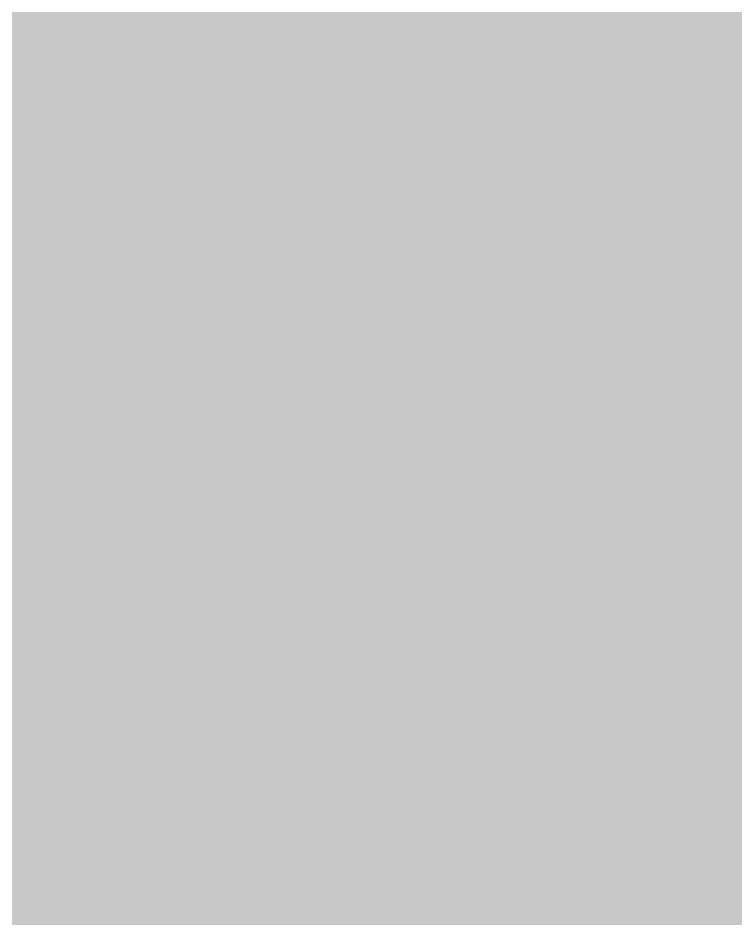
# Model space of a CAD drawing. Header units: inches. Extents: x -4266 to -1814, y 9706 to 12441.
# Drawn here: x -2484.32033 to -2484.316924, y 10934.187621 to 10934.191898 of the extents above; entities that cross this region are included whole.
import ezdxf

# ---------------------------------------------------------------- set-up
doc = ezdxf.new("R2010")
doc.units = ezdxf.units.IN
doc.header["$MEASUREMENT"] = 0
doc.layers.add('0-1', color=7, linetype='Continuous', lineweight=5)
doc.layers.add('A-FLOR-PATT-1', color=251, linetype='Continuous', lineweight=9)

# ---------------------------------------------------------------- blocks, each defined once
blk = doc.blocks.new('CTR - 1st Phase - Shell_rvt-1-FLOOR PLAN - 1ST FLOOR')
at = {"layer": 'A-FLOR-PATT-1'}
h = blk.add_hatch(dxfattribs=at)
h.set_pattern_fill('FP_9', color=256, style=0, pattern_type=2)
h.set_pattern_definition([(0, (0, 3.223), (15.36, 3.839), [1.267, -10.253, 1.267, -10.253, -61.44]), (0, (0, 3.223), (15.36, 3.839), [-23.04, 1.267, -21.773, 1.267, -10.253, -26.88]), (0, (0, 3.223), (15.36, 3.839), [-57.6, 1.267, -6.413, 1.267, -17.933]), (120.004, (5.76, 5.143), (-11.0058321, 11.3805159), [1.267, -10.252, 1.267, -10.252, -61.433]), (120.004, (5.76, 5.143), (-11.0058321, 11.3805159), [-23.037, 1.267, -21.77, 1.267, -10.252, -26.877]), (120.004, (5.76, 5.143), (-11.0058321, 11.3805159), [-57.593, 1.267, -6.412, 1.267, -17.931]), (239.996, (7.68, 12.822), (-4.354525, -15.2201142), [1.267, -10.252, 1.267, -10.252, -61.433]), (239.996, (7.68, 12.822), (-4.354525, -15.2201142), [-23.037, 1.267, -21.77, 1.267, -10.252, -26.877]), (239.996, (7.68, 12.822), (-4.354525, -15.2201142), [-57.593, 1.267, -6.412, 1.267, -17.931])])
h.paths.add_polyline_path([(-2637.9237367, 10822.4893961), (-2637.9237367, 10853.8474538), (-2667.6767016, 10822.4893961), (-2653.7781693, 10822.4893961)], flags=0)
h.paths.add_polyline_path([(-2215.5237367, 10822.4893961), (-2176.7479554, 10822.4893961), (-2176.7479554, 10823.1143961), (-2138.7245179, 10823.1143961), (-2138.7245179, 10822.4893961), (-2103.1627814, 10822.4893961), (-2215.5237367, 10895.6592618), (-2215.5237367, 10832.2706898)], flags=0)
h.paths.add_polyline_path([(-2407.7120179, 10822.4893961), (-2407.3354554, 10822.4893961), (-2407.3354554, 10823.1143961), (-2369.3120179, 10823.1143961), (-2369.3120179, 10822.4893961), (-2369.1237367, 10822.4893961), (-2369.1237367, 10857.3893961), (-2379.3737367, 10857.3893961), (-2379.3737367, 10944.4393961), (-2290.4313839, 10944.4393961), (-2445.4890483, 11045.4135152), (-2446.2466248, 11044.3159762), (-2447.5999698, 11043.1170171), (-2449.2009188, 11042.2767743), (-2450.9564303, 11041.8440796), (-2452.7644805, 11041.8440796), (-2454.5199921, 11042.2767743), (-2456.120941, 11043.1170171), (-2457.3277259, 11044.1861353), (-2484.3237367, 11015.7337621), (-2484.3237367, 10822.4893961), (-2445.7354554, 10822.4893961), (-2445.7354554, 10823.1143961), (-2407.7120179, 10823.1143961)], flags=0)
h.paths.add_polyline_path([(-2375.1237367, 10861.6393961), (-2369.1237367, 10861.6393961), (-2369.1237367, 10934.1893961), (-2279.3737367, 10934.1893961), (-2279.3737367, 10937.2386157), (-2283.9050079, 10940.1893961), (-2375.1237367, 10940.1893961), (-2375.1237367, 10934.1893961)], flags=0)
h.paths.add_polyline_path([(-2275.1237367, 10934.1893961), (-2274.6913005, 10934.1893961), (-2275.1237367, 10934.4710001)], flags=0)
h.paths.add_polyline_path([(-2543.9237367, 10934.1893961), (-2520.3237367, 10934.1893961), (-2520.3237367, 10977.7916586), (-2551.9688311, 10944.4393961), (-2543.9237367, 10944.4393961), (-2543.9237367, 10940.1893961)], flags=0)
h.paths.add_polyline_path([(-2561.6941749, 10934.1893961), (-2548.1737367, 10934.1893961), (-2548.1737367, 10940.1893961), (-2556.0012907, 10940.1893961)], flags=0)

msp = doc.modelspace()

# ---------------------------------------------------------------- block references
at = {"layer": '0-1'}
msp.add_blockref('CTR - 1st Phase - Shell_rvt-1-FLOOR PLAN - 1ST FLOOR', (0, 0), dxfattribs=at)

doc.saveas('drawing.dxf')
